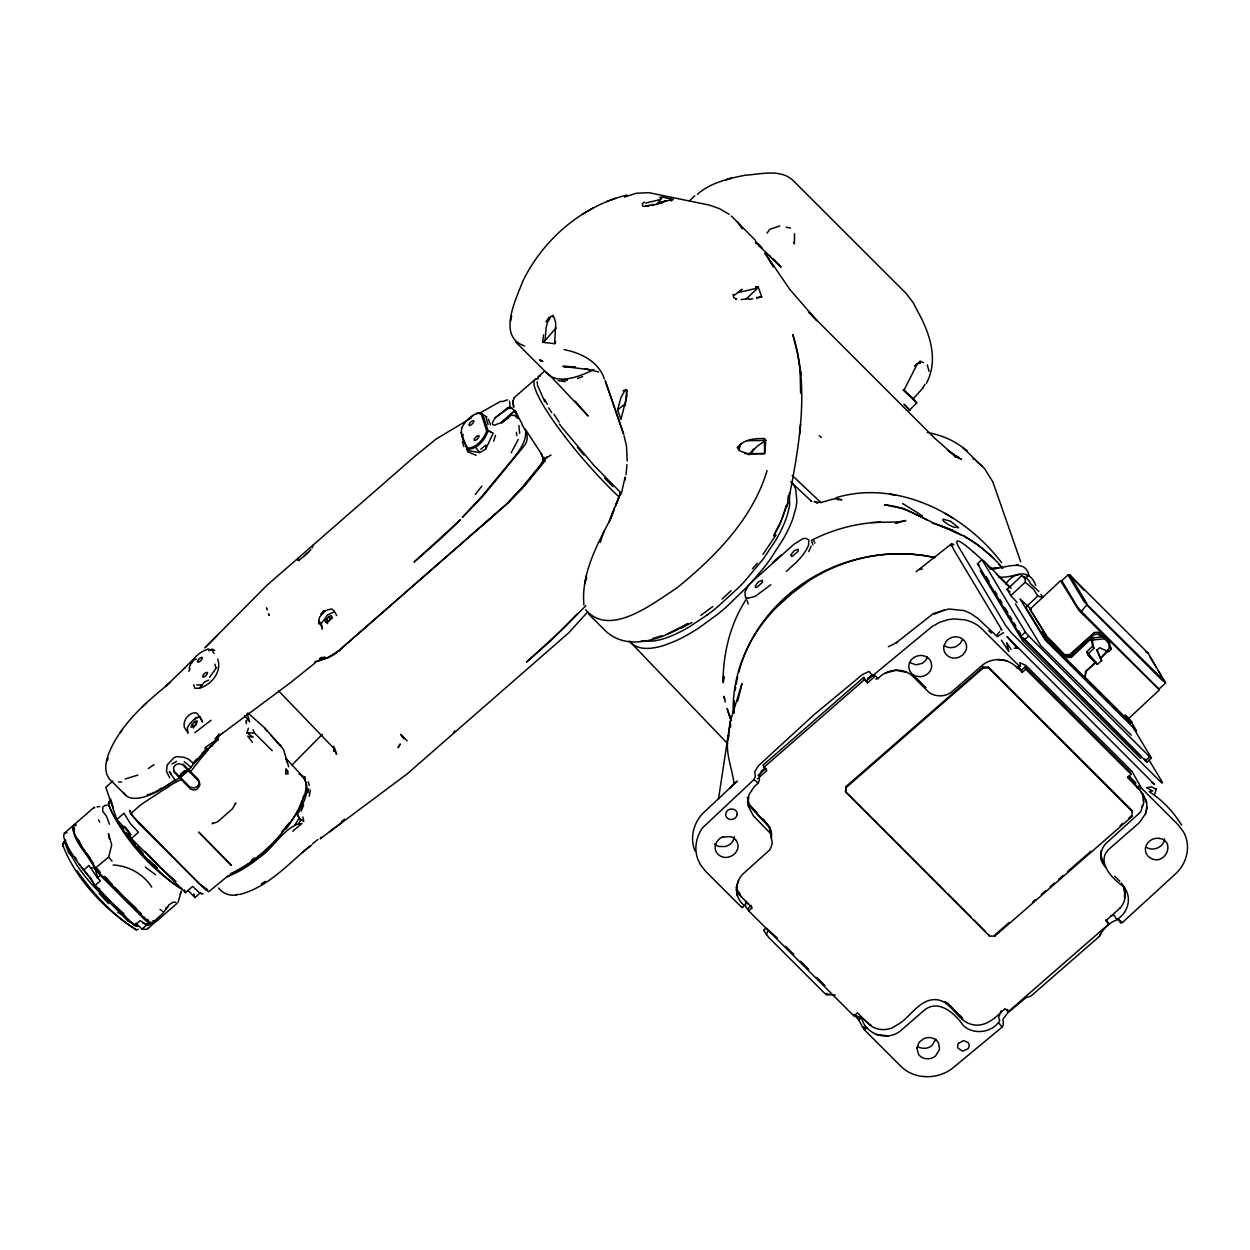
<?xml version="1.0" encoding="UTF-8"?>
<svg xmlns="http://www.w3.org/2000/svg" width="1250" height="1250" viewBox="0 0 1250 1250"><rect width="100%" height="100%" fill="white"/><g stroke="black" fill="none" stroke-linecap="round" stroke-linejoin="round"><path stroke-width="1.5" d="M723.812 677.828L723.047 682.156C723.156 652.641 730.531 622.812 747.031 598.062M74.328 832.562L74.359 827.641M794.5 233.719L794.422 243.859L793.531 242.234M333.812 746.25L333.703 751.438L333.781 748.375M723.469 682.688L723.625 676L723.578 678.062M1081.344 611.484L1086.766 604.859L1086.797 603.359L1069.5 574.719L1068.031 574.844L1061.828 580.734L1077.094 606.391L1081.344 611.484L1157.562 687.672L1159.344 688.828L1165.516 682.984L1148.125 653.188L1069.5 574.719L1083.891 590.109M466.297 446.625L468.5 450.734L479.844 452.594L485.75 449.094L485.859 445.062L480.719 449.266M246.359 722.062L246.422 720.359L246.312 723.719M1010.844 595.609L1025.203 582.203L1025.281 579.641L1023.609 576.844L1021.484 575.938L1007.094 589.359L1010.844 595.609L1017.125 602.516M1143.531 801.578L1143.656 797.391A23.125 21.078 -19.5 0 0 1143.141 794.078M625.266 405.594L626.797 389.75M1086.656 651.844L1088.109 655.25L1097.297 664.438L1101.656 660.625L1097.094 650.062L1099.562 647.734L1108.547 651.703L1111.391 649.094L1109.094 643.844L1102.922 636.859L1092.453 637.984L1091.172 639.359L1092.656 646.234L1086.656 651.844L1095.984 662.25L1085.906 671.672L1085.156 677.406L1124.953 717.188L1131.922 721.781L1130.969 723.359L1044.031 636.828L1026.031 607.672L1026.812 605.781L1026.484 607.25M512.891 400.75L513.578 406.516M1085.156 677.406L1085.531 671.453L1095.125 662.656L1095.984 662.25L1097.297 664.438M845.5 791.672L845.828 786.672L982.969 667.078L988.344 667.109L1132.047 810.625L1132.016 816.531L994.875 936.109L989.5 936.078L845.5 791.672L944.969 891.031M845.797 792.578L845.828 786.672M75.984 825.406L72.703 826L64.344 833.203L63.656 835.75A63.453 10.625 48.9 0 0 71.125 852.391A72.328 12.109 48.9 0 0 80.469 866.141L91 878.516L94.703 885.812L134.516 925.562L140.219 920.594L147.531 925.469L147.641 924.109L141.953 929.125L136.078 923.25M543.562 334.828L542.703 342.312L545.094 340.5L546.078 327.734L547.594 322.047L550.312 317.984M626.953 464.656L626.062 474.609M1131.109 721.656L1130.969 723.359L1130.5 722.078M542.703 342.312L554.641 343.672L555.766 322.984L553.984 317L552.484 316.688L553.359 315.344L548.766 317.656L545.984 321.906M789.391 496.016C799.609 443.266 809.484 387.219 792.828 334.594L797.766 354.609L800.906 374.922L800.062 368.516L800.609 393.109M799.594 434.438L800.578 424.219M765.688 442.328L764.594 453.594L748 453.922L739.328 450.672L737.469 447.469C743.719 439.188 754.828 438.406 764.375 438.562L765.859 440.453L757.484 446L748.812 454.812L754 448.969L750.766 453.766M286.031 769.141L285.547 773.953L288.25 773.797L286.031 769.141L288.062 771.375M1101.125 850.797L1101.094 856.125L1102.859 861.234M308.031 792.875L308.484 788.641M771.5 838.297L771.594 833.687A19.25 17.547 -19 0 0 766.953 824.203L749.25 805.391L747.281 797.297M1109.312 645.969L1108.844 641.219L1098.25 632.328L1094.547 632.5L1069.703 654.578L1064.641 654.641L1044.922 634.453L1046.266 635.516L1030.109 609.422L1046.266 635.516M626.969 195.031C581.719 206.172 543.312 239.438 522.906 280.969C515.906 299.656 496.812 336.719 524.609 345.953M755.531 243.281L755.75 241.594L762 248.391L758.203 244.125M787.375 506L788.297 495.609M718.469 799.109L730.266 721.562L741.953 683.656L737.703 701.062M756.516 298.141L761.688 296.875L758.109 286.719L755.875 286.938L756.344 289.438L746.172 298.906M1146.812 807.25L1145.484 813.812L1139.359 822.672L1110.375 847.953C1094.734 860.406 1111.656 878.375 1123 886.156C1132.391 895.766 1128.719 911.922 1117.906 918.844L1115.797 918.406L1114.438 915.344L1110.672 915.75M745.578 901.047L749.203 904.672L745.547 901.938L745.594 905.734L744.234 905.328C733.828 897.516 734.328 881.234 744.016 873.016L769.578 850A18.031 16.438 -19 0 0 772.203 842.344L770.297 833.297L753.312 815.766L748 805.562L748.828 795.047L754.156 786.688L758.125 783.172L759.344 780.391L759.375 774.812L763.766 769.141L760.984 771.578M624.984 480.25L625.5 477.094M742.953 907.391L741.891 907.5L705.406 871.078L700.469 864.766L697.719 858.953A38.469 35.062 -19 0 1 702.594 827.781L754.062 779.484L755.281 776.25L754.828 771.359L758.672 765.547L813.641 715.047L862.328 674.656L869.063 671.406L871.672 674.75L874.078 674.531L931.844 626.734L939.859 622.234L947.406 619.859A38.75 35.312 -19 0 1 954.359 618.953L964.937 619.875A40.938 37.312 -19 0 1 973.422 622.875A40.828 37.203 -19 0 1 980.594 627.609L1019.063 665.891L1020.234 666.172L1019.797 662.719L1025.797 665.344L1132.109 771.516L1141.453 788.125L1177.969 824.594L1183.594 832.062A40.938 37.297 -19 0 1 1186.641 840.016C1189.594 852.344 1184.656 865.672 1175.344 874.031L1122.359 922.578L1120.625 923.078L1118.891 920.031M608.75 522.734L614.516 508.437L610.875 518.312C597.047 544.703 580.969 574.25 583.922 605.062M309.266 796.234L310.328 789.953M736.188 684.312L736.703 681.312A158.156 144.141 -19 0 1 737.656 676.844M1145.484 813.812C1151.531 798.25 1136.344 787.766 1129.125 776.125L1135.891 782.906M321.938 629.25L322.391 628.031L318.781 621.109L319.547 617.172L325.172 610.984L323.359 611.25L320.734 614.234M303.734 795.516C301.078 808.062 293.25 818.781 286.016 829.078M510.625 321.125L511.672 316.141M625 477.578L621.312 493.844M1124.562 897.937L1124.547 887.25M584.656 584.016L586.469 575.484M1164.594 838.844C1163.781 846.875 1153.812 851.578 1146.922 847.641M157.844 918.844L156.172 921.172A63.984 10.703 48.9 0 1 154.062 921.031L152.812 920.656M734.359 836.719L733.812 839.109A11.594 10.578 -19 0 1 729.234 844.859L725.438 846.547L719 846.484A11.562 10.531 -19 0 1 714.672 844.078M1062 581.672L1060.531 580.719L1079.094 610.609L1158.953 689.5M454.766 730.812L454.344 732.609L453.562 732.172M1151.703 782.422L1154.547 784.469L1007 636.562L1017.391 648.281M165.578 908.453L168.453 905.984L162.609 913.594L151.484 923.672L146.344 920.016L101.438 875.172L95.562 868.016L108.641 857.094L111.719 844.906L108.484 833.641L109.438 839.203M609.938 519.469L620.734 492.516L615.719 505.766L620.359 493.219M623.031 390.594L626.422 390.078L626.922 395.766L620.953 419.516L617.609 409.797L621.016 397.391L624.531 390.953M94.422 808.031L94.656 807.109M786.328 505.438L782.125 518.578M191.875 724.422L191.078 727.312L195.797 725.016L197.297 720.922L195.062 721.422L191.875 724.422L194.547 725.891L196.484 724.031L195.062 721.422M600.234 542.422L604.062 530.984M189.156 668.328C191.516 659.484 198.812 651.938 207.609 649.344L210.875 649.844M767.078 470.594C752.547 519 715.25 556.812 676.875 587.938C654.062 602.516 609.938 638.375 585.641 609.734M736.5 887.609L738.609 880.25M1154.531 794.781L1156.391 788.531L1155.844 789.344L1151.609 786.859L1146.484 787.703L1152.719 790.969L1149.188 791.625C1161.922 799.703 1173.641 811.938 1181.562 825.078M252.453 742.375L247.828 736.281L253.188 737.203L247 732.828L248.375 728.219M788.156 502.047L779.922 524.281L773.625 536.016L781.469 520.062M935.875 1039.141L931.797 1045.641A11.547 10.531 -19 0 1 924.516 1048.359L920.688 1047.906A11.547 10.531 -19 0 1 918.344 1046.938M493.672 441.234L495.516 435.281M463.203 434.484L462.344 437.188L464.047 442.297M312.266 547.859L313.109 545.234M585.734 580.625L586.719 577.562M826.75 993.406L826.359 994.625L835.188 995.016M108.984 801.844L108.187 804.281C123.266 838.578 150.656 869.328 182.203 889.438M953.844 544.547L951.234 544.047L951.453 546.156M180.25 894.063L181.203 891.266L178.078 902.344M927.391 656.641L927 657.797A11.578 10.516 -15.5 0 1 925.016 661A11.484 10.422 -15.8 0 1 921.984 663.422L915.953 664.828L909.562 662.422M72.703 826C73.266 845.672 94.688 858.234 97.484 877.875L100.422 880.828L94.703 885.812M107.187 760.875L108.156 758.109M742.875 659.203L741.344 663.562A158.156 144.141 -19 0 0 738.734 672.391M1141.781 807.328L1142.656 805.047M332.406 617.828L328.172 621.453L327.344 623.609L325.234 621.031L328.703 616.625L331.125 615.625L331.875 616.547L329.266 620.531L325.812 622.234L325.234 621.031M518.266 439.422L511.172 452.734M301.234 811.125L303.688 805.031M926.437 383.25C939.375 359.016 929.062 331.047 916.438 309.125L913.594 303.266L906.234 293.516L793.891 181.297C781.312 168.359 761.438 174.219 745.625 175.172C728.891 178.281 709.797 183.109 697.375 194.312M766.281 934.75L768.297 930L765.734 927.984L763.703 930.438L768.531 937.234L823.984 992.625L826.359 994.625L829.625 994.141M808.766 551.609L811.141 546.078M853.922 1014.5L858.703 1020L864.312 1029.766L900.828 1066.25C914.781 1080.312 939.141 1079.75 953.844 1067.156L1002.141 1027.094L1003.312 1024.844L1003.047 1019.016L1007.656 1012.953L1025.969 997.703L1030.875 996.141L1099.453 936.344C1102.938 928.984 1110.016 921.641 1118.078 919.609M962.453 639.609L960.234 643.422L956.672 646.219A11.516 10.5 -19 0 1 946.578 646.844A11.594 10.562 -19 0 1 944.375 645.672M1099.453 936.344L1101.359 932.438M141.953 929.125L146.938 929.281L148.469 927.672M859.906 1018.234L855.016 1015.609L861.469 1017.625C865.594 1035.016 888.109 1041.906 901.328 1030.156L923.234 1011.125C937.438 997.906 954.844 1012.984 963.219 1025.438C973.531 1035.391 992.688 1032.766 999.781 1020.469L998.531 1017.188L1001.266 1010.828M184.953 667.734L165.828 686.219L170.531 682.109M554.641 343.672L555.734 341.578M211.875 746.391L217.781 736.031L217.828 740.047C206.984 749.172 197.203 759.359 188.281 770.375L182.469 764.562L178.625 763.703L175.703 764.828L173.656 767.188L173.906 772.016L179.719 777.844L171.25 782.781A69.375 26.078 -45 0 1 163.922 787.656L159.156 790.469A69.656 26.188 -45 0 1 154.516 792.859A68.781 25.859 -45 0 1 147.906 795.688A69.031 25.953 -45 0 1 125.859 795.391L124.969 794.516A69.75 26.219 -45 0 1 123.578 792.453M226.922 876.625L229 875.891A68.859 25.891 -45 0 0 242.547 869.297A69.016 25.953 -45 0 0 252.188 862.984A68.281 25.672 -45 0 0 259.5 857.406C273.953 847.578 281.953 830.047 298.609 823.781L300.781 819.688L297.328 814.703C303.031 803.984 312.438 788.078 302.75 776.984M1109.156 647.281L1109.625 643.328L1107.984 641.203M188.719 671.344L190.141 668.812M322.391 628.031L321.156 623.766L327.484 614.969L334.578 611.688L336.656 615.578M909.422 410.203L916.891 402.75L902.969 389.844L904.203 389.797L917.297 363.938L914.734 366.156L920.172 361.125L923.453 362.703M485.75 449.094L493.219 433.109L488.094 430.688L482.547 413.953L479.422 412.828L476.312 413.875M294.672 825.484L299.016 818.219L297.328 814.703M922.734 387.953L924.891 384.359M741.062 443.781L738.812 449.5L737.469 447.469M148.016 928.578L157.047 920.297M776.078 534.938L762.922 554.453M999.656 631.656L997.109 634.812M193.234 727.984L194.547 725.891M537.297 379.156L538.203 377.75M321.484 837.438L320.328 838.688L321.484 837.438L320.688 837.609M657.109 203.859L662.281 197.109L673.297 199.391L671.016 200.984M758.109 286.719L756.344 289.438L755.875 286.938M216.703 667.391L209.625 677.266M191.453 663.25L193.578 660.047L196.297 659.109M63.578 841.547L62.75 846.062M495.047 417.938L492.344 422.781L492.797 424.797L494.531 425.141L501.438 422.547L511.078 415.359L514.438 415.344L517.75 418.438L514.609 410.656L510.141 406.922L507.797 407.609L495.047 417.938L508.109 408.516L512.453 408.25M120.188 732.797L121.828 730.5M767.031 233.156L769.781 229.344L779.828 225.922M542.828 457.281L543.047 461.188L540.906 465.109L524.641 485.25L507.469 503.172L339.484 650.109L507.516 503.531L523.016 487.703L545.094 460.719L543.844 457.062M1046.219 636.922L1044.031 636.828L1042.375 631.984L1052.766 643.938L1052.5 645.953M211.078 745.891L209.266 748.312A68.828 25.875 -45 0 1 201.312 757.938L193.078 768.375A3.859 1.453 -45 0 1 191.109 770.75L189.672 772L199.328 781.781L199.906 785.203L196.797 789.531L193.312 790L190.453 788.938L181.109 779.469L180.453 777.609L189.031 770.125L198.297 779.375L199.391 782.953L197.641 786.266L194.391 788.016L190.047 787.172L180.453 777.609M1139.438 785.328L1137.281 788.203L1141.453 788.125M93.906 807.5L73.672 825.109C71.359 832.359 78.344 839.453 81.281 845.672A61.719 10.328 48.9 0 0 85.297 851.734A65.844 11.016 48.9 0 0 88.422 856.172L95.562 868.016M734.141 295.328L742.125 289.328L738.156 292.594L756.5 288.312M206.984 748.188L197.344 759.625A65.375 24.578 -45 0 1 192.812 764.344M475.281 494.484L481.828 486.188M303.719 556.516L307.734 552.484M193.672 684.719L194.906 688.266L199.391 688.203L204.516 681.938L208.766 680.062M545.094 340.5L556.125 327.891M537.656 377.375L543.891 371.734M289.422 822.656L281.781 831.906M587.062 612.594L568.812 632.734L406.938 774.078L320.938 838.234M734.953 782.422L730.203 787.844L737.266 781.141L702.922 813.297C693.5 823 689.625 838.203 695.016 850.859M1088.031 653.891L1093.953 648.375L1092.375 641.328L1093.594 639.891L1104.125 638.875M514.609 410.656L501.359 422.469L515.234 410.656M310.844 549.469C309.891 551.5 294.219 565.422 298.125 558.422L299.219 560.812M752.484 568.797L757.281 563.25M915.594 401.828L912.953 399.078L922.891 388.031M749.922 584.047L763.047 568.75A121.562 45.703 -45 0 0 770.141 559.453L783.859 538.062A103.125 38.766 -45 0 0 788.375 529.328L789.672 526.5A120.812 45.422 -45 0 0 792.969 518.297L795.828 508.156A109.156 41.031 -45 0 0 796.844 501.312L795.812 489.859A115.438 43.391 -45 0 0 794.562 486.719L793.781 485.344A110.156 41.406 -45 0 0 790.797 481.797M110.172 801.047L109 802.344L109.078 804.906A56.547 9.469 48.9 0 0 118.938 823.844C133.562 844.812 150.531 864.281 170.047 880.844A58.953 9.875 48.9 0 0 180.812 888.016M193.156 762.984L197 758.781M689.547 200.828L694.781 195.781M507.469 503.172L522.172 487.359L540.203 465.219L543.047 461.188L542.797 457.781M585.859 605.703L564.094 627.812L526.531 662.078L542.344 648.234A192.141 72.234 -45 0 0 554.25 637.25L577.359 613.734M281.75 834.141C267.391 850.375 250.609 865.062 230.484 873.656M748.984 585.047L726.469 606.875A96.297 36.203 -45 0 1 717.25 614.562L698.703 628.062A130 48.875 -45 0 1 689.594 633.688L683.656 636.969A118.906 44.703 -45 0 1 675.031 641.172L664.219 645.328A105.891 39.812 -45 0 1 656.75 647.312C647.531 649.312 635.719 649.375 629.516 641.031M235.062 803.844L235.875 802.984L232.422 808.844L217.484 821.906L212.125 823.703A72.547 27.266 -45 0 0 213.219 822.906M322.312 734.312L292.016 764.969M544.391 459.703L547.109 456.969L544.219 459.328L545.094 460.719M205.469 647.25L266.703 585.531L414.656 456.5L436.203 438.969L471.188 418.062M204.859 647.859L217.219 635.5M193.375 659.266L184.406 668.156M1120.078 908.062L1105.781 920.766L1108.938 923.922L1008.219 1011.734L1005.078 1008.594C996.703 1016.5 986.609 1027.062 973.781 1024.828A22.078 20.125 -19 0 1 964.172 1020.906C954.672 1013.859 948.172 999.547 934.734 999.609C919.281 999.797 910.859 1016.234 899.156 1023.719L891.391 1028.281L886 1029.469A21.922 19.984 -19 0 1 880.594 1029.438A22.141 20.172 -19 0 1 875.438 1028.188A22.094 20.125 -19 0 1 869.484 1024.719L857.516 1012.875L853.938 1015.984L748.688 910.875L745.469 906.266M202.047 753.391L205.687 749.828M201.234 718.672L202.594 722.062L197.641 713.688L195.625 712.797C188.609 712.656 182.859 720.375 184.266 727.125L188.156 733.266L187.266 727.906L190 723.453L196.016 717.625L200.563 716.969M1020.234 666.172L1017.797 668.5C1008.875 658.094 992.688 656.438 982.031 665.5L953 690.781C946.734 696.969 936.219 697.406 929.078 692.5L913.016 676.438C903.203 667.078 886.859 668.656 878.078 678.594L875.891 679.109M169.562 682.891L165.625 686.344C146.031 702.547 126.5 719.828 114.062 742.406C107.828 753.656 99.969 771.812 112.312 781.859M1108.188 651.016L1100.391 658.484L1101.656 660.625M722.109 599.062L731.062 590.688M786.406 571.422L792.562 565.672A26.047 9.797 -45 0 0 808.484 545.312L808.859 539.938L805.688 538.281L802.594 538.781L793.578 544.594L749 584.469L744.938 592.016L745.422 597.359L747.625 598.344L755.359 596.297L770.812 584.75M1132.656 726.703L1151.422 758.047L1146.938 762.234L1020.891 636.344L977.437 563.766L981.922 559.578L983.687 560.828L1011.188 588.297M1027.344 605.781L1037.797 596.031L1041.203 597.109M1030.469 608.781L1060.531 580.719M1020.891 636.344L1025.375 632.156L981.922 559.578M1024.172 640.125L1028.656 635.953L1025.375 632.156M1048.906 638.766L1065.469 656.672L1070.797 656.578L1093.812 635.094L1096.641 633.984L1102.922 636.859M1159.156 690.125L1129.047 718.188L1124.875 715.438M1145.172 760.984L1149.656 756.797L1151.422 758.047M1064.641 655.281L1069.938 655.141L1094.547 632.5M239.828 894.453C268.078 887.094 288.312 863.937 309.969 845.969M741.891 907.5L744.234 905.328M146.266 703.219L142.609 706.547M495.438 513.953L483.297 524.828M83.234 870.484L88.906 865.453L97.484 877.875L100.344 875.375L144.594 919.594L150.734 924.297L147.531 925.469M644.391 201.969L642.281 203.812L642.781 206.203L645.109 206.438M180.312 774.422L184.703 770.562M513.875 397.922L535.219 379.312A99.781 16.703 48.9 0 1 536.016 378.891L538.062 378.703M112.922 781.047L105.781 787.281L116.859 819.453L128.266 831.75L131.281 838.516L185.484 892.641L192.625 886.422L199.25 892.547A15.875 2.656 48.9 0 0 202.844 893.547M116.859 819.453L124 813.219L130.312 823.5L138.422 832.281L131.281 838.516M247.531 864.25L226.062 877.453L208.797 891.687L204.969 889.25L139.328 823.938L130.641 813.641L140.969 804.641L161.469 791.125A69.156 26 -45 0 0 172.734 783.875L181.109 779.469M179.719 777.844L179.203 776.344L187.766 768.875L183.125 764.234M157.109 920.703L177.078 903.312M188.016 890.531L195 897.5L200.719 892.516M874.312 676.969L867.562 682.844L863.641 677.453L762.922 765.266L766.844 770.656L757.453 778.844M763.688 767.516L864.406 679.703L863.641 677.453M758.062 775.406L766.078 768.422M866.781 680.594L872.469 675.656M846.141 787.562L983.281 667.984L988.656 668.016L1132.344 811.516M747.922 908.625L751.484 905.516M1025.062 666.969L1025.828 669.219L1022.266 672.328L1021.484 670.094L1025.062 666.969L1130.312 772.094L1131.078 774.328L1127.516 777.453L1140.688 791.016L1142.859 795.703L1143.75 802.562L1140.703 811.906L1107.359 842.172C1099.875 848.125 1098.562 860.484 1105.688 867.219M748.688 910.875L752.266 907.75L741.391 896.906L737.859 891.938L736.25 886.859M1009.156 922.484L994.562 935.219L994.875 936.109M1032.5 902.141L1035.422 899.594M1041.25 894.5L1045.625 890.688M1050 886.875L1054.375 883.062M1058.766 879.234L1063.141 875.422M1067.516 871.609L1090.859 851.25M1120.031 825.812L1122.953 823.266M1128.781 818.172L1131.703 815.641L1132.016 816.531M871.656 675.078L867.422 678.766L872.188 675.953L874.672 676.016M772.922 562.25L781.188 555.109M858.703 1020L861.469 1017.625L866.422 1021.75A22.719 20.703 -19 0 0 871.203 1025.328M909.891 410.531L904.016 404.188L908.578 408.906M312.469 843.797L317.844 839.5M1005.812 583.859C1014.188 571.266 1030.609 569.531 1035.688 585.438M315.234 662.828L290.297 682.812L214.984 738.844M864.312 1029.766L866.812 1027.734L862.297 1027M468.703 419.25L472.672 416.031M951.234 544.047L916.141 571.688M315.016 662.062L328.75 657.391A28.781 10.812 -45 0 0 332.984 655.172L341.734 648.531L339.484 650.109M161.219 788.141L158.875 789.984L162 788.344M501.75 422.953L508.703 417.547M341.891 821.266L344.656 819.125M617.609 409.797L625.219 403.938M194.812 732.734L211.109 720.25M311.734 845.172L302.062 852.516L305.281 850.219M329.25 831.953L342.438 822.016M216.25 737.906L222.594 733.156M461.016 432.469L467.094 449.203C477.016 449.797 485.359 439.453 488.094 430.688L490.953 432.25M700.875 615.375L712.812 606.516M1016.453 667.812L1019.063 665.891M707.203 614.969L688.828 627.172A107.688 40.484 -45 0 1 669.141 636.828A107.047 40.25 -45 0 1 661.453 639.406L654.125 641.047L641.312 640.891M334.375 654.172L340.359 649.797L327.359 657.891L315.172 661.781M288.656 766.844L283.516 749.469L265.359 728.531M251.391 860.188L254.422 857.984M292.734 831.188L301.953 823.5L298.609 823.781M73.672 825.109L74.625 824.656A63.313 10.594 48.9 0 1 75.969 824.641M148.266 768.516L154.062 764.609M1003.547 632.609L997.391 636.672L977.719 618.297L970.813 613.547L964.438 610.641L948.797 608.984L933.438 613.5L895.781 643.125L897.203 642.234L888.375 646.75M168.766 904.922L172.891 902.281L175.75 902.297M327.359 657.891L329.609 656.484M551.031 455.016L544.219 459.328L542.109 456.438M156.422 921.312L153.688 921.75M261.328 883.844L265.422 881.391M593.172 207.891L582.703 214.016M479.578 413.156L500.984 401.172M1030.109 609.422L1031.328 609.25M514.453 397.594L512.688 401.375L513.812 407.266M171.938 763.984L176.609 761.344M319.578 658.594L322.031 657.219M502.094 401.688L507.594 399.828M194.078 719.531L198.703 717M934.234 614.266L944.031 609.953M680.828 628.406L692.047 622.438M326.281 658.141L327.234 657.641M896.094 523.406L899.031 521.875L895.484 523.109M811.312 540.438C832.734 529.406 856.656 523.031 880.719 522.094M155.797 791.516L157.312 790.797M666.984 634.141L688.188 623.5C664.656 637.734 628.703 652.969 605.375 630.766L588.594 614.016M645.562 203.078L660.734 199.469M323.359 611.25L331.438 608.906L334 610.672M199.391 688.203C211.375 684.844 222.094 671.891 217.766 659.156M624.484 197.094L636.234 193.266L649.5 192.656M835.906 497.719C897.125 479.266 964.516 513.547 1001.562 562.656M152.844 792.75L154.297 792.172M952.781 544.219L951.891 545.203L953.719 549.609L1001.922 630.094L1000.844 629.438M319.438 659.062L324.922 656.953M64.344 833.203L67.016 832.797M577.547 378.484L582.609 376.609M606.75 201.562L615.547 198.297M137.859 775.094L125.156 778.984M722.625 837.031L730.719 836.656A11.359 10.359 -19 0 1 735.562 839.75M763.703 930.438L764.594 930.156M652.656 638.562L661.609 635.797M651.656 205.562L662.5 202.781M64.297 842.797L62.5 844.453C75.703 879.359 105.016 909.812 136.266 929.813L138.359 929.297M885.281 673.172L895.813 670.297L906.891 672.406M662.938 201.766L665.703 201.016L658.625 203L671.016 199.812M654 204.297L645.484 206.219L649.281 205.547L647.5 205.969M895.453 523.266L905.812 520.531L898.844 521.891L871.094 522.578M214 653.5L212.203 649.812L209.016 650.609L212.047 649.125L214.797 650.391M919.25 569.516L922.297 569M748.984 299.328L752.75 298.734M659.547 197.531L662.281 197.109M539.125 376.156L540.469 375.938M1029 575.797C1025.609 556.781 1002.156 569.781 990.094 568.75L998.078 568.219L990.922 568.391M90.391 868.172L94.078 867.672L100.344 875.375M235.812 894.766L238.688 894.391M756.766 297.516L761.688 296.875M97 806.906L99.766 806.563M741.125 299.547L748.688 298.656M1014.25 648.266L1017.547 647.906M995.797 568.438L998.078 568.219M196.672 684.953L202 684.922M1016.406 565.031L1018.109 564.906M236.578 894.906C229.734 896.219 222.812 893.422 218.531 887.984M574.234 366.844L564.484 366.562L575.281 366.953L562.906 366.391L587.984 369.469M765.859 440.453L747.016 440.719M909.047 409.406L909.672 410.391M565.203 381.672L558.266 380.625M745.016 453.609L764.594 453.594L764.375 438.562M837.625 499.625L841.781 499.812C832.188 495.672 823.172 505.5 814.219 501.391L817.344 503.25M247 732.828L254.453 733L272.188 750.672M118.547 781.953L121.641 782.047M107.031 805.5L104.891 805.375L102.906 807L102.625 811.078L106.469 816.281L109.438 824.25M1052.766 643.938L1050.547 643.812L1052.422 644.406L1065.297 657.594L1071.375 657.391L1090.406 639.438L1092.375 641.328M954.484 456.594L958.297 456.859L954.984 456.469M561.969 379.672L567.453 380.203M207.766 649.375L212.203 649.812M876.078 1034.547L888.688 1035.891M143.062 923.406L150.734 924.297L150.344 922.312M997.563 659.5L1007.016 660.797M916.656 403.156L915.578 402.625M113.141 864.969C128.703 865.859 143.25 873.922 151.734 887.109M889.75 494.203L895.938 495.297M786.094 227.219L790.469 228.047M590.609 369.891L585.188 368.844L598.578 371.938M934.5 557.516C907.141 551.5 878.297 552.906 851.531 561.031A148.031 134.906 -19 0 0 829.031 569.656A154.156 140.5 -19 0 0 808.078 581.375L791.828 593.562L777.031 606.906A152.656 139.125 -19 0 0 767.391 617.406A154.891 141.172 -19 0 0 761.547 624.828L758.812 628.641A153.562 139.953 -19 0 0 749.156 644.625C738.188 665.609 732.391 689.406 733.266 713.109M98.703 888.469L99.672 888.656M650.25 192.953L709.312 205.078L719.281 208.578L729.188 214.297M1159.297 838.406C1175.578 840.734 1166.094 864.609 1152.453 858.938A11.516 10.5 -19 0 1 1145.781 852.281C1143.844 845.938 1149.109 839.297 1155.406 838.453A11.516 10.5 -19 0 1 1159.266 838.438M927.297 432.453C942.016 435.141 956.359 441.203 967.422 451.438L962.797 447.516L984.734 468.844L992.703 481.656M207.562 889.656L199.516 883.953L133.734 817.094M302.219 776.203L305.453 776.953M773.422 259.156L772.25 258.891L781.031 267.109L756.406 243.172M927.281 519.969L903.922 508.609L884.516 504.859C909.422 506.562 929.234 524.203 952.938 530.25M131.391 922.234L136.156 926.484L138.047 925.844L128.016 921.312C105.516 896.75 76.578 875.438 66.25 842.797M476.156 455.281L467.578 451.734L466.875 448.203M1002.859 568.344A157.672 143.703 -19 0 0 965.641 537.156A157.484 143.531 -19 0 0 944.594 527.062L932.125 522.844L932.984 523.547M1021.484 575.938C1025.375 576.859 1029.125 579.609 1030.328 583.516L1038.859 591.5M954.844 456.359L961.453 459.359L948.078 450.547L955.547 456.531L935.031 438.516L808.344 311.797L816.969 320.672L790 289.672L764.938 253L773.469 266.766L769.188 259.844M564.156 349.625C580.969 352.875 598.594 361.547 604.391 378.984M96.844 868.875L95.453 868.281L100.172 873.156L97.953 870.297M1140.75 758.391L1022.719 640.906L980.297 570.891L982.078 571.875M117.797 912.578L121.172 914.094M940.156 525.406L960.891 534.969M758.875 245.953L760.469 246.688M480.906 413.641L486.859 416.875M952.656 517.938L945.094 513.469M768.297 930L777.469 938.141M1145.5 651.688L1148.125 653.188M136.266 929.813C112.219 914.953 93.094 893.172 76.844 870.5M922.5 515.844L902.562 503.5M735.547 298.828L736.562 299.453L733.781 297.469L733.094 294.344M1015.469 603.828L1040.828 645.688L1131.234 735.125M972.937 458.734L974.047 459.422M964.094 535.969L978.141 545L994.203 558.703M1098.25 632.328L1100.094 633.547M915.406 401.047L911.406 396.938M977.437 563.766L979.203 565.016M160.016 909.422L162.625 911.312M145.359 867.141L155.562 874.719M810.922 500.875L811.641 501.453L791.422 482.469M104.062 876.625L126.156 900.562L141.312 913.672M976.297 461.125L982.375 466.312M175.953 881.297L161.422 868.578L145 851.375M147.219 919.375L148.656 920.5M123.937 913.75L111.734 902.891L96.219 886.234M184.203 761.688L191.344 767.578M299.016 818.219L303.75 821.5L302.906 816.969M774.438 260.156L779.688 265.438M99.922 871.891L97.266 869.172M1117.906 918.844L1122.359 922.578M1025.203 582.203L1033.516 589.234L1037.797 596.031M731.375 216.031L755.562 240.469M1007.094 589.359L1010.047 591.891M621.25 493.188L593.969 465.484L561.641 426.984M945.094 1001.688L962.594 1018.75M193.594 763.609L188.453 759.109L184.094 757.359L176.547 756.547L173.719 757.953L167.219 764.922L166.469 771.516L169.75 777.766M973.672 552.422C970.406 549 951.203 532.672 958.359 546.406L1005.609 625.344L1011.469 632.938L1161.344 782.578A19.469 1.703 47 0 0 1161.859 781.406L1149.109 760.078M1126.562 716.188L1124.953 715.125L1127.562 717.844M248.016 713.016L265.188 728.359M1107.859 641.734L1109.625 643.328M819.281 435.734L821.297 437.547M988.797 630.688L991.547 633.172M754.062 779.484L758.125 783.172M925.953 687.625L913.203 674.984M903.75 389.984L912.953 399.078M134.969 907.203L110.094 883.797L106.062 877.594M1052.578 642.422L1050.812 640.766L1051.625 642.281M792.156 475.406L821.156 502.781M727.672 743.719L630.484 642.234M619.406 497.344L618.531 496.516A94.719 15.859 48.9 0 1 613.625 491.766L609.516 487.672A100.828 16.875 48.9 0 1 606.078 484.172A98.938 16.562 48.9 0 1 601.891 479.812A95.188 15.937 48.9 0 1 598.422 476.125A95.797 16.031 48.9 0 1 595.859 473.359L594.219 471.562A96.656 16.172 48.9 0 1 583.219 459.109A96.781 16.203 48.9 0 1 575.875 450.375L573.5 447.469M1140.422 755.547L1023.188 637.875M303.969 777.688L305.578 779.234M904.969 391.172L912.281 398.312M989.25 567.062L991.406 569.188M407.156 740.844L400.672 734.391L403.938 738.891M996.234 574L1009.766 587.516M1030.578 608.734L1019.906 598.812L1045.125 640L1136.625 730.938L1129.562 719.047M1028.656 635.953L1149.656 756.797M1025.828 669.219L1131.078 774.328M1018.875 667.469L1021.484 670.094M1127.984 776.453L1135.5 783.953M1016.906 666.984L1022.266 672.328M1114.703 876.234L1119.859 881.391M1106.062 919.578L1108.938 923.922M864.406 679.703L867.562 682.844M515.422 341.719L548.359 374.609M947.734 893.781L971.219 917.25M973.984 920L985.047 931.047M757.5 813.312L749.078 804.203A22.203 20.234 -19 0 1 747.688 801.375M763 818.797L769.984 827.672L771.016 833.703M947.047 1002.625L962.281 1017.828M785.625 946.281L793.766 954.422M800.562 961.203L808.719 969.344M816.859 977.484L825.016 985.625M173.438 770.578L179.203 776.344M113.141 782.719L125.828 795.391M149.109 859.984L157.125 868L154.875 864.937M741.953 897.422L739.531 895A23.078 21.031 -19 0 1 736.156 889.797M129.797 836.234L126.266 832.656L130.562 838.391M874.078 674.531L878.078 678.594M604.516 477.984L612.875 486.594M998.641 564.328L1002.094 567.922M278.406 690.688L333.594 748.062L336.656 754.422L334.422 747.594M1086.766 604.859L1162 680.109L1165.5 682.141L1084.062 601.656L1068.031 574.844M71.891 856.141L68.656 852.75L64.594 841.922M112.437 884.734L104.656 876.375M115.062 887.516L126.156 900.562L136.312 908.453L137.125 910.391M99.156 893.469L108.656 903.625M285.984 758.422L303.016 776.781M264.562 728.469L267.094 731.203M270.875 735.297L280.984 746.25L280.469 745.25M143.344 853.656L137.5 846.891M318.781 621.109L321.156 623.766M1087.641 654.031L1095.125 662.656M144.078 917.078L148.062 921.781L148 920.406M998.594 1022.828L1002.141 1027.094M132.812 841.234L135.156 844.063M577.359 447.188L583.859 455.047M475.359 447.156L479.844 452.594M575.281 401.219L588.125 416.031L549.328 374.781M93.922 883.453L79.469 864.344M108.641 857.094L112.047 861.25M737.203 221.578L742.25 228.875M244.531 715.547L249.688 721.875L247.094 713.422M171.328 774.109L169.297 771.578L175.609 780.891M625.547 389.719L626.875 391.438M78.594 840.125L81.609 847.078L90.453 858.375M740.219 894.25L738.141 891.547A21.234 19.359 -19 0 1 736.453 888.328M1111.391 649.094L1110.016 647.297L1100.391 658.484L1096.594 649.688M1104.375 864.453L1102.5 861.969A18.469 16.828 -19 0 1 1100.625 857.812M124.969 826.531L131.094 834.703M559.484 424.016L561.031 426.172M81.609 847.078L93.469 863.578M132.812 815.766L129.516 810.25L130.641 813.641M1040.891 594.422L1042.922 597.344M542.438 455.438L525.297 429.203M121.188 825.203L123.219 828.188M1011.156 649.562L1006.531 642.578L1008.875 651.594L1001.453 640.203M548.594 407.812L551.719 412.641M554 414.25L559.125 422.156M522.125 424.078L514.891 410.359M1092.656 646.234L1093.953 648.375M1150.234 657.328L1156.25 667.359M1158.25 670.703L1161.25 675.719M1163.25 679.062L1165.516 682.984M1092.453 637.984L1093.594 639.891M1144.953 758.922L1146.938 762.234M1069.938 655.141L1070.797 656.578M986.219 576.531L989.188 581.469M995.094 591.359L997.078 594.656M1000.031 599.594L1002 602.891M1004.953 607.828L1007.922 612.766M1009.891 616.062L1011.859 619.359M1013.828 622.656L1015.812 625.953M1018.766 630.891L1020.734 634.188M522.125 424.812L525.172 429.969M98.5 819.875L99.859 822.188M326.562 618.703L328.172 621.453M769.453 255.359L770.562 257.266M75.109 857.109L76.766 860.063M544.594 399.344L547.406 404.359M328.703 616.625L330.156 619.328M541.016 453.516L541.984 455.906M318.516 623.062L319.047 624.062M747.422 802.188L749.984 806.406L768.594 826.375A19.156 17.453 -19.4 0 1 770.172 832.312M65.328 839.906L65.859 840.922M544.844 401.797L537.422 385.078M992.859 481.906L1020.703 561.734M113.344 808.078L110.563 799M731.453 720.125L727.578 710.438M253 729.75L254.453 733M813.531 540L814.906 543.141M515.719 411.234L517.938 416.75M811.625 541.453L812.969 544.859M285.719 758.359L287.391 762.688M205.812 749.969L204.953 747.719L214.719 740.984L217.828 740.047L217.375 736.703M488.453 419.219L490.516 424.812M488.047 424.656L485.922 416.844M728.047 711.578L727.094 708.562L731.203 720.688M988.344 667.109L988.656 668.016M982.969 667.078L983.281 667.984M989.188 935.188L989.5 936.078M1007.453 1009.5L1008.219 1011.734M729.125 714.688L730.969 720.047M605.375 381.156L623.578 433.984M605.281 380.844L623.688 434.297M525.391 430.172C528.141 435.422 527.844 442.062 523.688 446.5L482.875 496.219L462.297 517.453L481.687 496.547L513.5 458.188C519.391 450.391 526.5 441.453 525.641 431.141M189.031 770.125L189.672 772M187.766 768.875L188.281 770.375M193.781 893.922L195 897.5M184.562 889.984L185.484 892.641M308.203 781.797L309.359 785.406M267.156 609.828L266.844 608.797M462.297 441.641L463.859 446.547M473.734 421.203L473.438 420.781A3.172 1.188 -45 0 0 470.453 422.312A3.172 1.188 -45 0 0 469.016 425.25A3.172 1.188 -45 0 0 471.641 424.453L472.141 424A3.172 1.188 -45 0 0 473.734 421.203M151.078 922.312L151.484 923.672M266.531 607.75L266.766 608.531M927.25 364.906L929.125 371.406M747.234 600.797L748.156 604.031M730.594 726.938L730.266 721.562L728.188 738.75L728.609 735.312C724.344 751.812 732.359 768.062 734.141 784.328M624.094 435.812L626.562 446.391L627.172 461.016M725.281 702.062L723.984 696.312L724.656 699.406M1123.656 887.016L1124.656 891.922M214.953 664.172L215.531 667.109M518.875 425.484L519.656 433.359M1146.188 799.984L1146.688 803.047M736.641 892.719L737.109 895.625M516.359 432.312L516.891 435.578M789.422 492.625L789.641 505.25L788.094 512.297A103.703 38.984 -45 0 1 775.578 540.469L763.547 558.578L745.312 580.562A108 40.594 -45 0 1 738.531 587.672L717.438 606.969A108 40.594 -45 0 1 707.078 615.078M509.5 401.219L510.141 406.922M537.141 381.797L537.375 383.953M247.609 864.188A69.031 25.953 -45 0 0 277.906 837.734L291.359 820.969A69.234 26.031 -45 0 0 298.672 809.172L304.812 794.219A68.547 25.766 -45 0 0 305.859 788.719A69.234 26.031 -45 0 0 305.703 782.516A69.75 26.219 -45 0 0 304.953 779.906A69.234 26.031 -45 0 0 300.141 774.562A68.547 25.766 -45 0 0 298.984 774.047M218.953 733.922A69.406 26.094 -45 0 1 217.547 736.281M151.391 793.359A63.938 24.031 -45 0 1 149.969 793.859M148.578 794.328A63.938 24.031 -45 0 1 147.219 794.719M163.594 787.438A63.125 23.734 -45 0 0 166.812 785.469A64.703 24.328 -45 0 0 170.078 783.328M173.375 781.031A64.703 24.328 -45 0 1 171.719 782.203M186.5 770.359A64.516 24.25 -45 0 1 179.969 775.953M573.391 447.344A96.656 16.172 48.9 0 1 565.062 436.828M565.188 436.969A96.219 16.109 48.9 0 1 558.859 428.547L554.266 422.156A95.062 15.906 48.9 0 1 551.297 417.844L549.594 415.297A92.266 15.438 48.9 0 1 547.953 412.812A98.469 16.484 48.9 0 1 544.922 408.016A101.234 16.938 48.9 0 1 543.062 404.906L542.234 403.484A95.656 16.016 48.9 0 1 539.516 398.562A95.812 16.031 48.9 0 1 537.625 394.734A98.812 16.531 48.9 0 1 536.344 391.875L535.703 390.25A97.531 16.328 48.9 0 1 534.703 387.312L534.562 386.828A95.156 15.922 48.9 0 1 534.109 384.781L533.969 383.656A93.781 15.703 48.9 0 1 533.984 381.766L534.516 380.109A98.719 16.531 48.9 0 1 535.219 379.312M593.938 369.438A101.922 38.312 -45 0 1 552.094 377.125L549.5 375.562A102.078 38.375 -45 0 1 546.391 372.375M734.328 712.875A158.797 144.734 -19 0 1 734.25 703.859A157.078 143.156 -19 0 1 734.359 700.844M735.281 690.312A157.078 143.156 -19 0 1 735.688 687.312M743.422 657.75A157.281 143.359 -19 0 1 754.953 633.984A157.672 143.703 -19 0 1 774.969 607.453L781.719 600.625A158.344 144.312 -19 0 1 792.656 591.094L800.406 585.266A157.672 143.703 -19 0 1 830.094 568.453A156.75 142.859 -19 0 1 843.812 563.078A158.125 144.109 -19 0 1 882.031 554.641L886.828 554.219A157.078 143.156 -19 0 1 911.063 554.172A158.797 144.734 -19 0 1 920.641 555.125A157.672 143.703 -19 0 1 934.844 557.625M1019.797 574.484A13.453 12.266 -19 0 0 1018.391 574.562L1013.094 575.672A57.656 52.547 -19 0 1 1001.828 577.281A58.156 53 -19 0 1 999.031 577.359M1026.422 576.188A13.453 12.266 -19 0 1 1027.547 576.922M722.625 837A11.562 10.531 -19 0 0 719.25 838.984L716.734 841.906A11.562 10.531 -19 0 0 715.156 846.562L715.188 848.594A11.562 10.531 -19 0 0 720.469 856.094C728.734 860.875 740.938 852.359 737.406 842.828A11.562 10.531 -19 0 0 735.578 839.734M913.937 657.516A11.578 10.547 -19 0 0 909.281 663.469L908.938 665.188A12.25 11.172 -19 0 0 909.375 669.938L910.203 671.672A11.516 10.5 -19 0 0 915.906 676.141L920.281 676.719A11.375 10.375 -19 0 0 927.063 674.266L928.062 673.438A11.578 10.547 -19 0 0 930.422 670.422A11.484 10.469 -19 0 0 931.688 665.703L931.109 662.156A11.516 10.5 -19 0 0 925.203 656.297L922.75 655.609A11.516 10.5 -19 0 0 920.156 655.516A11.438 10.422 -19 0 0 917.578 655.922A11.516 10.5 -19 0 0 914 657.578M973 551.562A77 6.813 47.1 0 1 984.484 562.172M987.266 565.188A76.688 7.172 47.2 0 1 989.375 567.25M1121.391 883.062A22.172 20.203 -19 0 1 1120.078 908.109M107.516 881.25L104.406 878.453L107.516 881.25M478.875 436L478.734 436.953A3.172 1.188 -45 0 1 475.141 440.391A3.172 1.188 -45 0 1 474.891 438.125A3.172 1.188 -45 0 1 478.594 435.734L478.875 436M916.844 1047.984L918.5 1054.281A11.547 10.516 -19 0 0 924.5 1058.438L928.344 1058.812A11.547 10.516 -19 0 0 935.562 1055.984L939.516 1049.422L938.594 1043.156A11.547 10.516 -19 0 0 933.203 1038.375L931.375 1037.812A11.547 10.516 -19 0 0 923.703 1038.703L919.125 1042.281L916.844 1047.984M730.094 723.641L730.062 725.078L730.094 723.641M207.453 672.781L207.297 673.609A3.156 1.188 -45 0 1 204.516 676.688A3.156 1.188 -45 0 1 202.719 676.344A3.156 1.188 -45 0 1 205.047 673.203L205.547 672.828A3.156 1.188 -45 0 1 206.875 672.359L207.453 672.781M943.922 646.062C942.391 652.406 948.312 658.438 954.594 658.109A11.609 10.578 -19 0 0 958.453 657.453L962.625 655.109L965.828 650.672A11.484 10.469 -19 0 0 966.562 647.078C966.906 639.438 957.766 634.688 951.203 637.734A11.141 10.156 -19 0 0 946.031 641.562L943.922 646.062M461.922 427.703C459.844 434.438 464.422 442.938 467.906 448.156C476.75 447.5 483.828 439.047 486.703 431.109L481.359 414.375L477.812 412.969C470.875 415.547 465.156 421.078 461.922 427.703M737.141 814.531C736.594 819.234 729.922 821.297 726.859 817.672A5.781 5.266 -19 0 1 726.062 812.688C727.922 807.094 737.828 808.109 737.141 814.531M755.531 585.641L755.359 586.172A4.953 1.859 -45 0 0 755.547 587.281A5.188 1.953 -45 0 0 756.625 587.469L762.094 582.703A5.188 1.953 -45 0 0 762.578 581.156A4.953 1.859 -45 0 0 762.078 580.312L758.297 582L755.531 585.641M791.234 554.5L791.078 555.031A4.953 1.859 -45 0 0 791.25 556.141A5.188 1.953 -45 0 0 792.344 556.328L797.812 551.562A5.188 1.953 -45 0 0 798.297 550.016A4.953 1.859 -45 0 0 797.797 549.172L794.016 550.859L791.234 554.5M958.547 1043.281L958.109 1044.062A5.75 5.25 -19 0 0 957.703 1045.734A5.812 5.297 -19 0 0 958.109 1048.219L962.672 1051.188L967.938 1048.812A5.75 5.25 -19 0 0 969 1046.438A5.562 5.078 -19 0 0 967.938 1042.453L963.609 1040.547L958.547 1043.281M400.078 744.234L398.203 747.625L400.078 744.234M456.141 523.922L452.266 527.734A192.5 72.375 -45 0 1 432.172 546.281L414.047 562.078L460.422 519.719L456.141 523.922M958.484 527.625L953.922 527.203L948.453 524.734L943.172 520.891L943.031 519.203L950.484 521.172L958.484 527.625M919.312 363.188L918.484 363.562L920.406 362.766L919.312 363.188M731.078 178.266L725.859 179.828L731.078 178.266M541.672 360.844L539.844 360.094L542.656 361.406L539.844 360.094L541.672 360.844M202.234 657.625L202.016 657.438A3.172 1.188 -45 0 0 198.047 660.172A3.172 1.188 -45 0 0 199.172 661.844A3.172 1.188 -45 0 0 202.297 657.875L202.234 657.625M231.203 865.172L198.828 832.219L231.203 865.172M269.031 615.234L268.562 613.984L269.031 615.234"/></g></svg>
